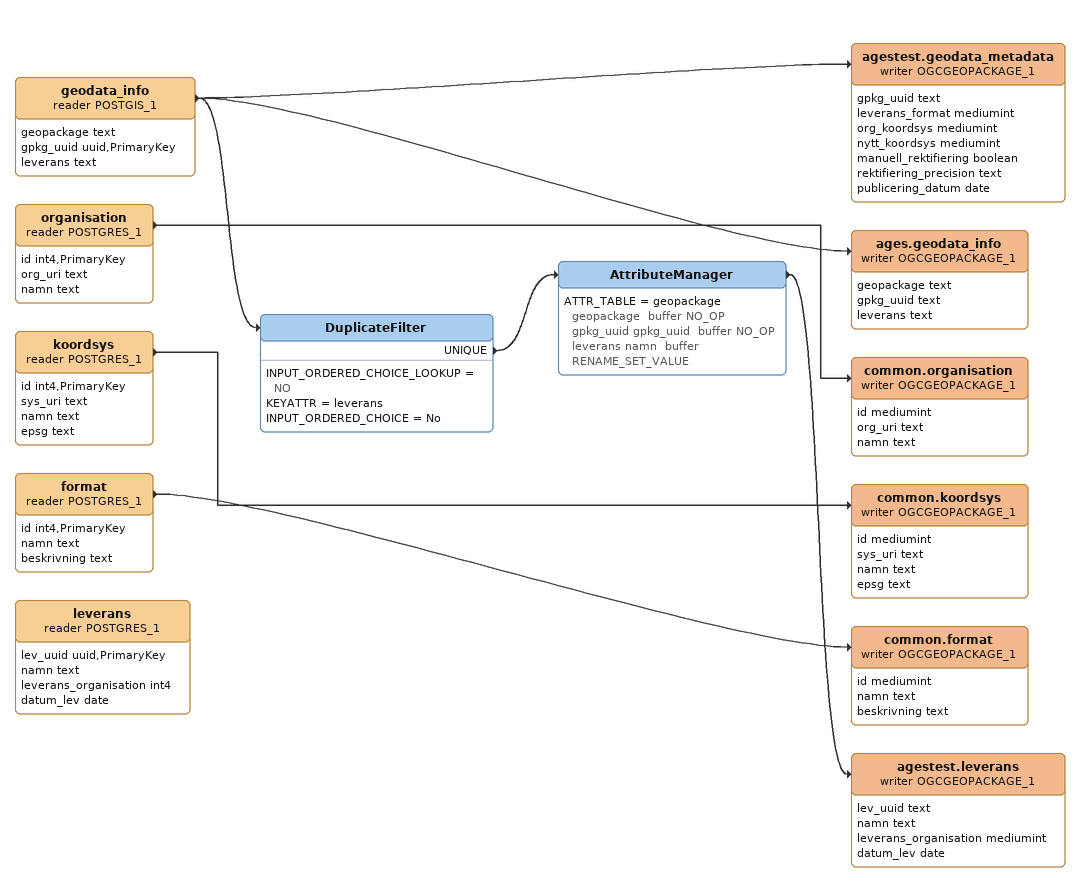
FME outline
geodata_info (reader POSTGIS_1)
    attributes: geopackage text, gpkg_uuid uuid,PrimaryKey, leverans text
    -> agestest.geodata_metadata (writer OGCGEOPACKAGE_1)
    -> ages.geodata_info (writer OGCGEOPACKAGE_1)
    -> DuplicateFilter
agestest.geodata_metadata (writer OGCGEOPACKAGE_1)
    attributes: gpkg_uuid text, leverans_format mediumint, org_koordsys mediumint, nytt_koordsys mediumint, manuell_rektifiering boolean, rektifiering_precision text, publicering_datum date
ages.geodata_info (writer OGCGEOPACKAGE_1)
    attributes: geopackage text, gpkg_uuid text, leverans text
DuplicateFilter
    INPUT_ORDERED_CHOICE_LOOKUP = NO
    KEYATTR = leverans
    INPUT_ORDERED_CHOICE = No
    UNIQUE -> AttributeManager
AttributeManager
    ATTR_TABLE = geopackage geopackage  buffer NO_OP gpkg_uuid gpkg_uuid  buffer NO_OP leverans namn  buffer RENAME_SET_VALUE
    -> agestest.leverans (writer OGCGEOPACKAGE_1)
agestest.leverans (writer OGCGEOPACKAGE_1)
    attributes: lev_uuid text, namn text, leverans_organisation mediumint, datum_lev date
organisation (reader POSTGRES_1)
    attributes: id int4,PrimaryKey, org_uri text, namn text
    -> common.organisation (writer OGCGEOPACKAGE_1)
common.organisation (writer OGCGEOPACKAGE_1)
    attributes: id mediumint, org_uri text, namn text
koordsys (reader POSTGRES_1)
    attributes: id int4,PrimaryKey, sys_uri text, namn text, epsg text
    -> common.koordsys (writer OGCGEOPACKAGE_1)
common.koordsys (writer OGCGEOPACKAGE_1)
    attributes: id mediumint, sys_uri text, namn text, epsg text
format (reader POSTGRES_1)
    attributes: id int4,PrimaryKey, namn text, beskrivning text
    -> common.format (writer OGCGEOPACKAGE_1)
common.format (writer OGCGEOPACKAGE_1)
    attributes: id mediumint, namn text, beskrivning text
leverans (reader POSTGRES_1)
    attributes: lev_uuid uuid,PrimaryKey, namn text, leverans_organisation int4, datum_lev date
